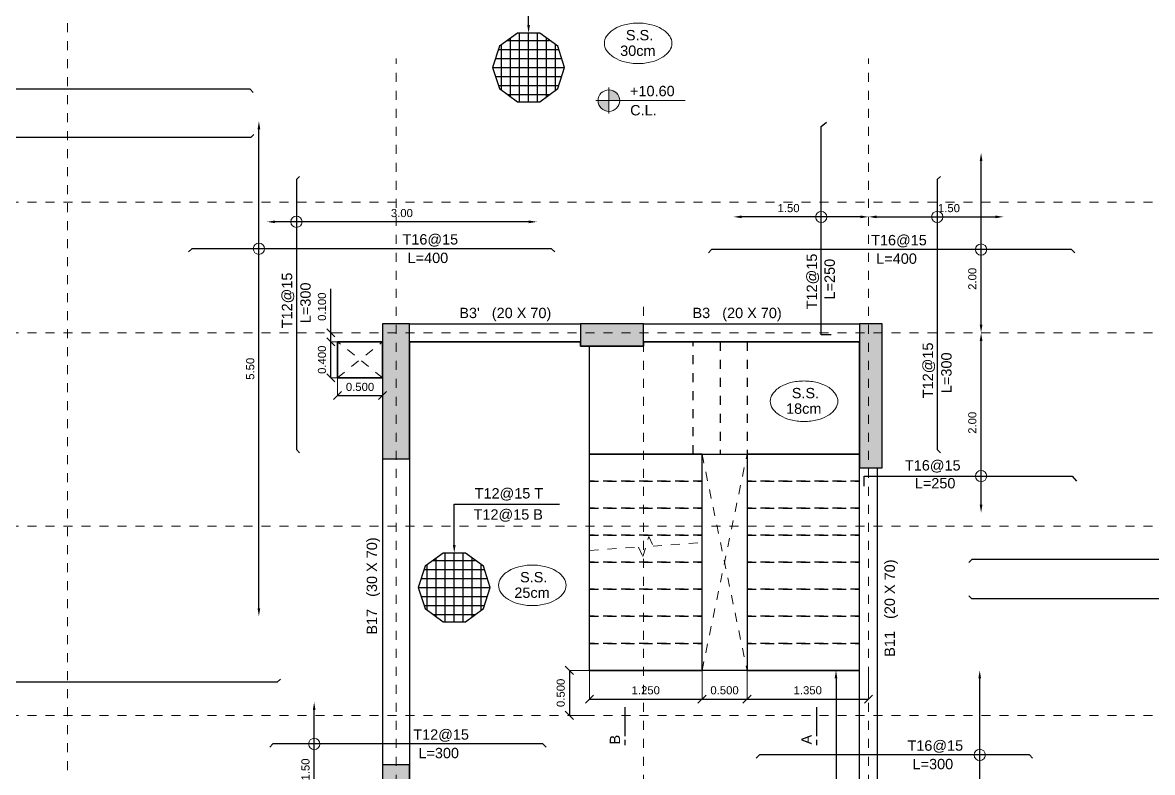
# Model space of a CAD drawing. Header units: inches. Extents: x -11.3 to 41.3, y -1.9 to 32.
# Drawn here: x 7.35 to 19.9, y 8.77 to 17.09 of the extents above; entities that cross this region are included whole.
import ezdxf
from ezdxf import colors
from ezdxf.entities.mleader import LeaderData, LeaderLine
from ezdxf.enums import TextEntityAlignment as Align
from ezdxf.math import Vec2, Vec3

# ---------------------------------------------------------------- set-up
doc = ezdxf.new("R2010")
doc.units = ezdxf.units.IN
doc.header["$MEASUREMENT"] = 0
for name, pattern in [('3RD FLOOR$0$DASHDOT2', [0.5, 0.25, -0.125, 0, -0.125]), ('3RD FLOOR$0$DASHED2', [0.375, 0.25, -0.125]), ('3RD FLOOR$0$HIDDEN', [0.375, 0.25, -0.125]), ('AXES-ROOF$0$CENTER2', [1.125, 0.75, -0.125, 0.125, -0.125])]:
    doc.linetypes.add(name, pattern=pattern)
for name, color, linetype, lineweight in [('3RD FLOOR$0$S-ANNO-DIMS', 4, 'Continuous', 0), ('3RD FLOOR$0$S-ANNO-DIMS @ 50', 4, 'Continuous', 0), ('3RD FLOOR$0$S-CONC-OPEN', 22, 'Continuous', 0), ('3RD FLOOR$0$S-CONC-SECT', 10, 'Continuous', 13), ('3RD FLOOR$0$S-SLAB-EDGE', 2, 'Continuous', 30), ('AXES-ROOF$0$S-AXIS-PLAN', 20, 'AXES-ROOF$0$CENTER2', 18), ('COL - 3RD$0$S-CONC-PATH', 253, 'Continuous', 5)]:
    doc.layers.add(name, color=color, linetype=linetype, lineweight=lineweight)
for name, color, linetype in [('Beam20X70', 30, 'Continuous'), ('Beam30X70', 52, 'Continuous'), ('Columns', 4, 'Continuous'), ('Opening', 40, 'Continuous'), ('Slab250', 232, 'Continuous')]:
    doc.layers.add(name, color=color, linetype=linetype)
doc.styles.add('3RD FLOOR$0$DMA-T-S', font='sanss___.ttf', dxfattribs={"height": 0.0023})
doc.styles.add('3RD FLOOR$0$DMA-TXT-DIM', font='sanss___.ttf', dxfattribs={"height": 0.0018})
doc.styles.add('3RD FLOOR$0$Standard', font='arial.ttf')
doc.dimstyles.new('3RD FLOOR$0$DMA-DIM', dxfattribs={"dimtxt": 0.0018, "dimasz": 0.0018, "dimexe": 0, "dimexo": 0, "dimgap": 0.001, "dimtad": 1, "dimdec": 3, "dimlfac": -1, "dimrnd": 0.001, "dimzin": 1, "dimdsep": 46, "dimtxsty": '3RD FLOOR$0$DMA-TXT-DIM', "dimblk": '3RD FLOOR$0$_Oblique', "dimcen": 0.003, "dimclrd": 256, "dimclre": 256, "dimclrt": 2, "dimadec": 3, "dimazin": 0, "dimtfac": 1, "dimtdec": 3, "dimtofl": 0, "dimtmove": 0, "dimatfit": 3, "dimfxl": 0.05, "dimtolj": 1, "dimtzin": 0, "dimlwe": -1, "dimarcsym": 0})

# ---------------------------------------------------------------- blocks, each defined once
blk = doc.blocks.new('*U4')
at = {"layer": '3RD FLOOR$0$S-ANNO-DIMS'}
h = blk.add_hatch(color=256, dxfattribs=at)
h.paths.add_polyline_path([(0, 0.0024), (0, 0), (0.0024, 0, 0.414214)])
h.paths.add_polyline_path([(0, 0), (-0.0024, 0, 0.414214), (0, -0.0024)])
for p, q in [((0, 0.00288), (0, -0.00288)), ((-0.00288, 0), (0.0024, 0)), ((0.0039, 0), (0, 0)), ((0.0039, 0), (0.01692, 0))]:
    blk.add_line(p, q, dxfattribs=at)
blk.add_circle((0, 0), 0.0024, dxfattribs=at)
at = {"layer": '3RD FLOOR$0$S-ANNO-DIMS', "style": '3RD FLOOR$0$DMA-T-S', "flags": 4}
blk.add_attdef('0.00', (0.0047, 0.00098), '', height=0.0023, dxfattribs=at)
at = {"layer": '3RD FLOOR$0$S-ANNO-DIMS', "style": '3RD FLOOR$0$DMA-T-S'}
blk.add_attdef('FINISHING', (0.00473, -0.00328), '', height=0.0023, dxfattribs=at)
blk = doc.blocks.new('3RD FLOOR$0$ssnot')
at = {"layer": '3RD FLOOR$0$S-ANNO-DIMS'}
blk.add_lwpolyline([(-0.75, 0, 0.152216), (-0.701, -0.158, 0.106943), (-0.53, -0.318, 0.074343), (-0.3, -0.413, 0.060974), (0, -0.45, 0.060974), (0.3, -0.413, 0.074343), (0.53, -0.318, 0.106943), (0.701, -0.158, 0.152216), (0.75, 0, 0.152216), (0.701, 0.158, 0.106943), (0.53, 0.318, 0.074343), (0.3, 0.413, 0.060974), (0, 0.45, 0.060974), (-0.3, 0.413, 0.074343), (-0.53, 0.318, 0.106943), (-0.701, 0.158, 0.152216)], format="xyb", close=True, dxfattribs=at)
blk = doc.blocks.new('3RD FLOOR$0$_Oblique')
at = {"color": 0, "linetype": 'ByBlock', "lineweight": -2}
blk.add_line((0.5, 0.5), (-0.5, -0.5), dxfattribs=at)
blk = doc.blocks.new('*D171')
at = {"layer": '3RD FLOOR$0$S-ANNO-DIMS', "transparency": 16777216}
for p, q in [((14.9, 9.9), (14.9, 9.581)), ((15.4, 9.9), (15.4, 9.581))]:
    blk.add_line(p, q, dxfattribs=at)
at = {"layer": '3RD FLOOR$0$S-ANNO-DIMS', "lineweight": -2, "transparency": 16777216}
blk.add_line((14.9, 9.581), (15.4, 9.581), dxfattribs=at)
at = {"layer": 'Defpoints', "color": 0, "transparency": 16777216}
for p in [(14.9, 9.9), (15.4, 9.9), (15.4, 9.581)]:
    blk.add_point(p, dxfattribs=at)
at = {"layer": '3RD FLOOR$0$S-ANNO-DIMS', "lineweight": -2, "transparency": 16777216, "xscale": 0.09, "yscale": 0.09, "zscale": 0.09, "rotation": 180}
blk.add_blockref('3RD FLOOR$0$_Oblique', (14.9, 9.581), dxfattribs=at)
at = {"layer": '3RD FLOOR$0$S-ANNO-DIMS', "lineweight": -2, "transparency": 16777216, "xscale": 0.09, "yscale": 0.09, "zscale": 0.09}
blk.add_blockref('3RD FLOOR$0$_Oblique', (15.4, 9.581), dxfattribs=at)
at = {"layer": '3RD FLOOR$0$S-ANNO-DIMS', "transparency": 16777216, "insert": (15.15, 9.678), "char_height": 0.09, "attachment_point": 5, "style": '3RD FLOOR$0$DMA-TXT-DIM'}
blk.add_mtext('\\A1;0.500', dxfattribs=at)
blk = doc.blocks.new('*D172')
at = {"layer": '3RD FLOOR$0$S-ANNO-DIMS', "transparency": 16777216}
for p, q in [((15.4, 9.9), (15.4, 9.581)), ((16.75, 9.9), (16.75, 9.581))]:
    blk.add_line(p, q, dxfattribs=at)
at = {"layer": '3RD FLOOR$0$S-ANNO-DIMS', "lineweight": -2, "transparency": 16777216}
blk.add_line((15.4, 9.581), (16.75, 9.581), dxfattribs=at)
at = {"layer": 'Defpoints', "color": 0, "transparency": 16777216}
for p in [(15.4, 9.9), (16.75, 9.9), (16.75, 9.581)]:
    blk.add_point(p, dxfattribs=at)
at = {"layer": '3RD FLOOR$0$S-ANNO-DIMS', "lineweight": -2, "transparency": 16777216, "xscale": 0.09, "yscale": 0.09, "zscale": 0.09, "rotation": 180}
blk.add_blockref('3RD FLOOR$0$_Oblique', (15.4, 9.581), dxfattribs=at)
at = {"layer": '3RD FLOOR$0$S-ANNO-DIMS', "lineweight": -2, "transparency": 16777216, "xscale": 0.09, "yscale": 0.09, "zscale": 0.09}
blk.add_blockref('3RD FLOOR$0$_Oblique', (16.75, 9.581), dxfattribs=at)
at = {"layer": '3RD FLOOR$0$S-ANNO-DIMS', "transparency": 16777216, "insert": (16.075, 9.678), "char_height": 0.09, "attachment_point": 5, "style": '3RD FLOOR$0$DMA-TXT-DIM'}
blk.add_mtext('\\A1;1.350', dxfattribs=at)
blk = doc.blocks.new('*D173')
at = {"layer": '3RD FLOOR$0$S-ANNO-DIMS', "transparency": 16777216}
for p, q in [((13.65, 9.9), (13.65, 9.581)), ((14.9, 9.9), (14.9, 9.581))]:
    blk.add_line(p, q, dxfattribs=at)
at = {"layer": '3RD FLOOR$0$S-ANNO-DIMS', "lineweight": -2, "transparency": 16777216}
blk.add_line((13.65, 9.581), (14.9, 9.581), dxfattribs=at)
at = {"layer": 'Defpoints', "color": 0, "transparency": 16777216}
for p in [(13.65, 9.9), (14.9, 9.9), (14.9, 9.581)]:
    blk.add_point(p, dxfattribs=at)
at = {"layer": '3RD FLOOR$0$S-ANNO-DIMS', "lineweight": -2, "transparency": 16777216, "xscale": 0.09, "yscale": 0.09, "zscale": 0.09, "rotation": 180}
blk.add_blockref('3RD FLOOR$0$_Oblique', (13.65, 9.581), dxfattribs=at)
at = {"layer": '3RD FLOOR$0$S-ANNO-DIMS', "lineweight": -2, "transparency": 16777216, "xscale": 0.09, "yscale": 0.09, "zscale": 0.09}
blk.add_blockref('3RD FLOOR$0$_Oblique', (14.9, 9.581), dxfattribs=at)
at = {"layer": '3RD FLOOR$0$S-ANNO-DIMS', "transparency": 16777216, "insert": (14.275, 9.678), "char_height": 0.09, "attachment_point": 5, "style": '3RD FLOOR$0$DMA-TXT-DIM'}
blk.add_mtext('\\A1;1.250', dxfattribs=at)
blk = doc.blocks.new('*D174')
at = {"layer": '3RD FLOOR$0$S-ANNO-DIMS', "transparency": 16777216}
for p, q in [((13.65, 9.9), (13.426, 9.9)), ((13.65, 9.4), (13.426, 9.4))]:
    blk.add_line(p, q, dxfattribs=at)
at = {"layer": '3RD FLOOR$0$S-ANNO-DIMS', "lineweight": -2, "transparency": 16777216}
blk.add_line((13.426, 9.9), (13.426, 9.4), dxfattribs=at)
at = {"layer": 'Defpoints', "color": 0, "transparency": 16777216}
for p in [(13.65, 9.9), (13.426, 9.4), (13.65, 9.4)]:
    blk.add_point(p, dxfattribs=at)
at = {"layer": '3RD FLOOR$0$S-ANNO-DIMS', "lineweight": -2, "transparency": 16777216, "xscale": 0.09, "yscale": 0.09, "zscale": 0.09}
for p, rotation in [((13.426, 9.9), 90), ((13.426, 9.4), 270)]:
    blk.add_blockref('3RD FLOOR$0$_Oblique', p, dxfattribs=dict(at, rotation=rotation))
at = {"layer": '3RD FLOOR$0$S-ANNO-DIMS', "transparency": 16777216, "insert": (13.33, 9.65), "char_height": 0.09, "attachment_point": 5, "rotation": 90, "style": '3RD FLOOR$0$DMA-TXT-DIM'}
blk.add_mtext('\\A1;0.500', dxfattribs=at)
blk = doc.blocks.new('*D341')
at = {"layer": '3RD FLOOR$0$S-ANNO-DIMS', "lineweight": -2, "transparency": 16777216}
blk.add_line((9.976, 10.59), (9.976, 15.91), dxfattribs=at)
at = {"layer": '3RD FLOOR$0$S-ANNO-DIMS', "transparency": 16777216}
for points in [[(9.961, 15.91), (9.991, 15.91), (9.976, 16)], [(9.961, 10.59), (9.991, 10.59), (9.976, 10.5)]]:
    blk.add_solid(points, dxfattribs=at)
at = {"layer": 'Defpoints', "color": 0, "transparency": 16777216}
for p in [(9.976, 16), (9.976, 16), (9.976, 10.5)]:
    blk.add_point(p, dxfattribs=at)
at = {"layer": '3RD FLOOR$0$S-ANNO-DIMS', "transparency": 16777216, "insert": (9.88, 13.25), "char_height": 0.09, "attachment_point": 5, "rotation": 90, "style": '3RD FLOOR$0$DMA-TXT-DIM'}
blk.add_mtext('\\A1;5.50', dxfattribs=at)
blk = doc.blocks.new('*D340')
at = {"layer": '3RD FLOOR$0$S-ANNO-DIMS', "lineweight": -2, "transparency": 16777216}
blk.add_line((18.001, 13.74), (18.001, 15.557), dxfattribs=at)
at = {"layer": '3RD FLOOR$0$S-ANNO-DIMS', "transparency": 16777216}
blk.add_line((18.097, 13.65), (18.001, 13.65), dxfattribs=at)
for points in [[(17.986, 15.557), (18.016, 15.557), (18.001, 15.647)], [(17.986, 13.74), (18.016, 13.74), (18.001, 13.65)]]:
    blk.add_solid(points, dxfattribs=at)
at = {"layer": 'Defpoints', "color": 0, "transparency": 16777216}
for p in [(18.001, 15.647), (18.001, 15.647), (18.097, 13.65)]:
    blk.add_point(p, dxfattribs=at)
at = {"layer": '3RD FLOOR$0$S-ANNO-DIMS', "transparency": 16777216, "insert": (17.904, 14.249), "char_height": 0.09, "attachment_point": 5, "rotation": 90, "style": '3RD FLOOR$0$DMA-TXT-DIM'}
blk.add_mtext('\\A1;2.00', dxfattribs=at)
blk = doc.blocks.new('*D337')
at = {"layer": '3RD FLOOR$0$S-ANNO-DIMS', "lineweight": -2, "transparency": 16777216}
blk.add_line((17.986, 6.986), (17.986, 9.81), dxfattribs=at)
at = {"layer": '3RD FLOOR$0$S-ANNO-DIMS', "transparency": 16777216}
for points in [[(17.971, 9.81), (18.001, 9.81), (17.986, 9.9)], [(17.971, 6.986), (18.001, 6.986), (17.986, 6.896)]]:
    blk.add_solid(points, dxfattribs=at)
at = {"layer": 'Defpoints', "color": 0, "transparency": 16777216}
for p in [(17.986, 9.9), (17.986, 9.9), (17.986, 6.896)]:
    blk.add_point(p, dxfattribs=at)
at = {"layer": '3RD FLOOR$0$S-ANNO-DIMS', "transparency": 16777216, "insert": (17.89, 8.113), "char_height": 0.09, "attachment_point": 5, "rotation": 90, "style": '3RD FLOOR$0$DMA-TXT-DIM'}
blk.add_mtext('\\A1;3.00', dxfattribs=at)
blk = doc.blocks.new('*D336')
at = {"layer": '3RD FLOOR$0$S-ANNO-DIMS', "lineweight": -2, "transparency": 16777216}
blk.add_line((10.59, 8.14), (10.59, 9.458), dxfattribs=at)
at = {"layer": '3RD FLOOR$0$S-ANNO-DIMS', "transparency": 16777216}
for points in [[(10.575, 9.458), (10.605, 9.458), (10.59, 9.548)], [(10.575, 8.14), (10.605, 8.14), (10.59, 8.05)]]:
    blk.add_solid(points, dxfattribs=at)
at = {"layer": 'Defpoints', "color": 0, "transparency": 16777216}
for p in [(10.59, 9.548), (10.59, 9.548), (10.59, 8.05)]:
    blk.add_point(p, dxfattribs=at)
at = {"layer": '3RD FLOOR$0$S-ANNO-DIMS', "transparency": 16777216, "insert": (10.494, 8.799), "char_height": 0.09, "attachment_point": 5, "rotation": 90, "style": '3RD FLOOR$0$DMA-TXT-DIM'}
blk.add_mtext('\\A1;1.50', dxfattribs=at)
blk = doc.blocks.new('*D334')
at = {"layer": '3RD FLOOR$0$S-ANNO-DIMS', "lineweight": -2, "transparency": 16777216}
blk.add_line((16.84, 14.937), (18.16, 14.937), dxfattribs=at)
at = {"layer": '3RD FLOOR$0$S-ANNO-DIMS', "transparency": 16777216}
for points in [[(16.84, 14.952), (16.84, 14.922), (16.75, 14.937)], [(18.16, 14.952), (18.16, 14.922), (18.25, 14.937)]]:
    blk.add_solid(points, dxfattribs=at)
at = {"layer": 'Defpoints', "color": 0, "transparency": 16777216}
for p in [(16.75, 14.937), (18.25, 14.937), (18.25, 14.937)]:
    blk.add_point(p, dxfattribs=at)
at = {"layer": '3RD FLOOR$0$S-ANNO-DIMS', "transparency": 16777216, "insert": (17.644, 15.034), "char_height": 0.09, "attachment_point": 5, "style": '3RD FLOOR$0$DMA-TXT-DIM'}
blk.add_mtext('\\A1;1.50', dxfattribs=at)
blk = doc.blocks.new('*D333')
at = {"layer": '3RD FLOOR$0$S-ANNO-DIMS', "lineweight": -2, "transparency": 16777216}
blk.add_line((16.66, 14.937), (15.34, 14.937), dxfattribs=at)
at = {"layer": '3RD FLOOR$0$S-ANNO-DIMS', "transparency": 16777216}
for points in [[(15.34, 14.952), (15.34, 14.922), (15.25, 14.937)], [(16.66, 14.952), (16.66, 14.922), (16.75, 14.937)]]:
    blk.add_solid(points, dxfattribs=at)
at = {"layer": 'Defpoints', "color": 0, "transparency": 16777216}
for p in [(15.25, 14.937), (15.25, 14.937), (16.75, 14.937)]:
    blk.add_point(p, dxfattribs=at)
at = {"layer": '3RD FLOOR$0$S-ANNO-DIMS', "transparency": 16777216, "insert": (15.862, 15.034), "char_height": 0.09, "attachment_point": 5, "style": '3RD FLOOR$0$DMA-TXT-DIM'}
blk.add_mtext('\\A1;1.50', dxfattribs=at)
blk = doc.blocks.new('*D332')
at = {"layer": '3RD FLOOR$0$S-ANNO-DIMS', "lineweight": -2, "transparency": 16777216}
blk.add_line((12.975, 14.882), (10.155, 14.882), dxfattribs=at)
at = {"layer": '3RD FLOOR$0$S-ANNO-DIMS', "transparency": 16777216}
for points in [[(10.155, 14.897), (10.155, 14.867), (10.065, 14.882)], [(12.975, 14.897), (12.975, 14.867), (13.065, 14.882)]]:
    blk.add_solid(points, dxfattribs=at)
at = {"layer": 'Defpoints', "color": 0, "transparency": 16777216}
for p in [(10.065, 14.882), (10.065, 14.882), (13.065, 14.882)]:
    blk.add_point(p, dxfattribs=at)
at = {"layer": '3RD FLOOR$0$S-ANNO-DIMS', "transparency": 16777216, "insert": (11.565, 14.979), "char_height": 0.09, "attachment_point": 5, "style": '3RD FLOOR$0$DMA-TXT-DIM'}
blk.add_mtext('\\A1;3.00', dxfattribs=at)
blk = doc.blocks.new('3RD FLOOR$0$SN')
for p, q in [((0.187, 0), (0, 0)), ((1.312, 0), (0.312, 0))]:
    blk.add_line(p, q)
blk = doc.blocks.new('*D320')
at = {"layer": '3RD FLOOR$0$S-ANNO-DIMS', "lineweight": -2, "transparency": 16777216}
blk.add_line((18.001, 11.74), (18.001, 13.56), dxfattribs=at)
at = {"layer": '3RD FLOOR$0$S-ANNO-DIMS', "transparency": 16777216}
for points in [[(17.986, 13.56), (18.016, 13.56), (18.001, 13.65)], [(17.986, 11.74), (18.016, 11.74), (18.001, 11.65)]]:
    blk.add_solid(points, dxfattribs=at)
at = {"layer": 'Defpoints', "color": 0, "transparency": 16777216}
for p in [(18.001, 13.65), (18.001, 13.65), (18.001, 11.65)]:
    blk.add_point(p, dxfattribs=at)
at = {"layer": '3RD FLOOR$0$S-ANNO-DIMS', "transparency": 16777216, "insert": (17.904, 12.65), "char_height": 0.09, "attachment_point": 5, "rotation": 90, "style": '3RD FLOOR$0$DMA-TXT-DIM'}
blk.add_mtext('\\A1;2.00', dxfattribs=at)
blk = doc.blocks.new('*D316')
at = {"layer": '3RD FLOOR$0$S-ANNO-DIMS', "transparency": 16777216}
blk.add_line((16.389, 9.9), (16.389, 9.9), dxfattribs=at)
at = {"layer": '3RD FLOOR$0$S-ANNO-DIMS', "lineweight": -2, "transparency": 16777216}
blk.add_line((16.389, 9.81), (16.389, 8.24), dxfattribs=at)
at = {"layer": '3RD FLOOR$0$S-ANNO-DIMS', "transparency": 16777216}
for points in [[(16.374, 9.81), (16.404, 9.81), (16.389, 9.9)], [(16.374, 8.24), (16.404, 8.24), (16.389, 8.15)]]:
    blk.add_solid(points, dxfattribs=at)
at = {"layer": 'Defpoints', "color": 0, "transparency": 16777216}
for p in [(16.389, 9.9), (16.389, 8.15), (16.389, 8.15)]:
    blk.add_point(p, dxfattribs=at)
blk = doc.blocks.new('*D304')
at = {"layer": '3RD FLOOR$0$S-ANNO-DIMS', "lineweight": -2, "transparency": 16777216}
for p, q in [((10.774, 13.65), (10.774, 14.138)), ((10.774, 13.55), (10.774, 13.65))]:
    blk.add_line(p, q, dxfattribs=at)
at = {"layer": '3RD FLOOR$0$S-ANNO-DIMS', "transparency": 16777216}
for p, q in [((10.85, 13.65), (10.774, 13.65)), ((10.85, 13.55), (10.774, 13.55))]:
    blk.add_line(p, q, dxfattribs=at)
at = {"layer": 'Defpoints', "color": 0, "transparency": 16777216}
for p in [(10.774, 13.65), (10.85, 13.65), (10.85, 13.55)]:
    blk.add_point(p, dxfattribs=at)
at = {"layer": '3RD FLOOR$0$S-ANNO-DIMS', "lineweight": -2, "transparency": 16777216, "xscale": 0.09, "yscale": 0.09, "zscale": 0.09}
for p, rotation in [((10.774, 13.65), 90), ((10.774, 13.55), 270)]:
    blk.add_blockref('3RD FLOOR$0$_Oblique', p, dxfattribs=dict(at, rotation=rotation))
at = {"layer": '3RD FLOOR$0$S-ANNO-DIMS', "transparency": 16777216, "insert": (10.677, 13.939), "char_height": 0.09, "attachment_point": 5, "rotation": 90, "style": '3RD FLOOR$0$DMA-TXT-DIM'}
blk.add_mtext('\\A1;0.100', dxfattribs=at)
blk = doc.blocks.new('*D305')
at = {"layer": '3RD FLOOR$0$S-ANNO-DIMS', "transparency": 16777216}
for p, q in [((10.85, 13.55), (10.774, 13.55)), ((10.85, 13.15), (10.774, 13.15))]:
    blk.add_line(p, q, dxfattribs=at)
at = {"layer": '3RD FLOOR$0$S-ANNO-DIMS', "lineweight": -2, "transparency": 16777216}
blk.add_line((10.774, 13.15), (10.774, 13.55), dxfattribs=at)
at = {"layer": 'Defpoints', "color": 0, "transparency": 16777216}
for p in [(10.774, 13.55), (10.85, 13.55), (10.85, 13.15)]:
    blk.add_point(p, dxfattribs=at)
at = {"layer": '3RD FLOOR$0$S-ANNO-DIMS', "lineweight": -2, "transparency": 16777216, "xscale": 0.09, "yscale": 0.09, "zscale": 0.09}
for p, rotation in [((10.774, 13.55), 90), ((10.774, 13.15), 270)]:
    blk.add_blockref('3RD FLOOR$0$_Oblique', p, dxfattribs=dict(at, rotation=rotation))
at = {"layer": '3RD FLOOR$0$S-ANNO-DIMS', "transparency": 16777216, "insert": (10.677, 13.35), "char_height": 0.09, "attachment_point": 5, "rotation": 90, "style": '3RD FLOOR$0$DMA-TXT-DIM'}
blk.add_mtext('\\A1;0.400', dxfattribs=at)
blk = doc.blocks.new('*D306')
at = {"layer": '3RD FLOOR$0$S-ANNO-DIMS', "transparency": 16777216}
for p, q in [((10.85, 13.15), (10.85, 12.952)), ((11.35, 13.15), (11.35, 12.952))]:
    blk.add_line(p, q, dxfattribs=at)
at = {"layer": '3RD FLOOR$0$S-ANNO-DIMS', "lineweight": -2, "transparency": 16777216}
blk.add_line((10.85, 12.952), (11.35, 12.952), dxfattribs=at)
at = {"layer": 'Defpoints', "color": 0, "transparency": 16777216}
for p in [(10.85, 13.15), (11.35, 13.15), (11.35, 12.952)]:
    blk.add_point(p, dxfattribs=at)
at = {"layer": '3RD FLOOR$0$S-ANNO-DIMS', "lineweight": -2, "transparency": 16777216, "xscale": 0.09, "yscale": 0.09, "zscale": 0.09, "rotation": 180}
blk.add_blockref('3RD FLOOR$0$_Oblique', (10.85, 12.952), dxfattribs=at)
at = {"layer": '3RD FLOOR$0$S-ANNO-DIMS', "lineweight": -2, "transparency": 16777216, "xscale": 0.09, "yscale": 0.09, "zscale": 0.09}
blk.add_blockref('3RD FLOOR$0$_Oblique', (11.35, 12.952), dxfattribs=at)
at = {"layer": '3RD FLOOR$0$S-ANNO-DIMS', "transparency": 16777216, "insert": (11.1, 13.048), "char_height": 0.09, "attachment_point": 5, "style": '3RD FLOOR$0$DMA-TXT-DIM'}
blk.add_mtext('\\A1;0.500', dxfattribs=at)

msp = doc.modelspace()

# ---------------------------------------------------------------- hatches: boundary and pattern name
at = {"layer": 'COL - 3RD$0$S-CONC-PATH'}
for points in [[(11.65, 13.75), (11.35, 13.75), (11.35, 12.25), (11.65, 12.25)], [(14.25, 13.5), (14.25, 13.75), (13.55, 13.75), (13.55, 13.5)], [(16.9, 13.75), (16.65, 13.75), (16.65, 12.15), (16.9, 12.15)], [(11.65, 8.85), (11.35, 8.85), (11.35, 7.95), (11.65, 7.95)]]:
    msp.add_hatch(color=256, dxfattribs=at).paths.add_polyline_path(points)

# ---------------------------------------------------------------- linework, layer by layer
at = {"linetype": 'Continuous'}
for p, q in [((11.65, 13.75), (13.55, 13.75)), ((14.25, 13.75), (16.65, 13.75)), ((11.65, 13.55), (13.55, 13.55)), ((14.25, 13.55), (16.65, 13.55)), ((11.35, 12.25), (11.35, 8.85)), ((11.65, 12.25), (11.65, 8.85)), ((16.65, 8.15), (16.65, 12.15)), ((16.85, 8.15), (16.85, 12.15))]:
    msp.add_line(p, q, dxfattribs=at)
at = {"flags": 128}
for points in [[(13.3725, 16.5964), (13.2961, 16.8315), (13.0961, 16.9768), (12.8489, 16.9768), (12.6489, 16.8315), (12.5725, 16.5964), (12.6489, 16.3613), (12.8489, 16.216), (13.0961, 16.216), (13.2961, 16.3613)], [(12.5466, 10.8206), (12.4702, 11.0557), (12.2702, 11.201), (12.023, 11.201), (11.823, 11.0557), (11.7466, 10.8206), (11.823, 10.5854), (12.023, 10.4401), (12.2702, 10.4401), (12.4702, 10.5854)]]:
    msp.add_lwpolyline(points, close=True, dxfattribs=at)
at = {"layer": '3RD FLOOR$0$S-ANNO-DIMS'}
for centre in [(10.3926, 14.8822), (16.2248, 14.9357), (17.5142, 14.9373), (9.976, 14.5829), (18.0008, 14.5744), (18.0008, 12.0582), (10.5904, 9.0826), (17.9861, 8.9603)]:
    msp.add_circle(centre, 0.0625, dxfattribs=at)
at = {"layer": '3RD FLOOR$0$S-CONC-OPEN', "linetype": '3RD FLOOR$0$DASHED2', "ltscale": 0.01}
for p, q in [((10.85, 13.15), (11.35, 13.55)), ((11.35, 13.15), (10.85, 13.55)), ((14.9, 12.3), (15.4, 9.9)), ((14.9, 9.9), (15.4, 12.3))]:
    msp.add_line(p, q, dxfattribs=at)
at = {"layer": '3RD FLOOR$0$S-CONC-SECT', "linetype": '3RD FLOOR$0$DASHDOT2', "ltscale": 0.007}
msp.add_lwpolyline([(13.65, 11.2308), (14.1957, 11.2696), (14.2433, 11.1628), (14.3076, 11.3877), (14.3553, 11.2809), (14.9, 11.3196)], dxfattribs=at)
at = {"layer": '3RD FLOOR$0$S-SLAB-EDGE', "extrusion": (0, 0, -1)}
for p, q in [((12.8725, 16.216), (12.8725, 16.9768)), ((12.9725, 16.216), (12.9725, 16.9768)), ((13.0725, 16.216), (13.0725, 16.9768)), ((12.6725, 16.3441), (12.6725, 16.8487)), ((12.7382, 16.8964), (13.2068, 16.8964)), ((12.7725, 16.2715), (12.7725, 16.9213)), ((13.1725, 16.2715), (13.1725, 16.9213)), ((13.2725, 16.3441), (13.2725, 16.8487)), ((12.6375, 16.7964), (13.3076, 16.7964)), ((12.5725, 16.5964), (13.3725, 16.5964)), ((12.605, 16.6964), (13.34, 16.6964)), ((12.605, 16.4964), (13.34, 16.4964)), ((12.6375, 16.3964), (13.3076, 16.3964)), ((12.7382, 16.2964), (13.2068, 16.2964)), ((12.0466, 10.4401), (12.0466, 11.201)), ((12.1466, 10.4401), (12.1466, 11.201)), ((12.2466, 10.4401), (12.2466, 11.201)), ((11.8466, 10.5683), (11.8466, 11.0728)), ((11.9123, 11.1206), (12.3809, 11.1206)), ((11.9466, 10.4956), (11.9466, 11.1455)), ((12.3466, 10.4956), (12.3466, 11.1455)), ((12.4466, 10.5683), (12.4466, 11.0728)), ((11.8116, 11.0206), (12.4816, 11.0206)), ((11.7466, 10.8206), (12.5466, 10.8206)), ((11.7791, 10.9206), (12.5141, 10.9206)), ((11.7791, 10.7206), (12.5141, 10.7206)), ((11.8116, 10.6206), (12.4816, 10.6206)), ((11.9123, 10.5206), (12.3809, 10.5206))]:
    msp.add_line(p, q, dxfattribs=at)
at = {"layer": '3RD FLOOR$0$S-SLAB-EDGE'}
msp.add_line((13.65, 9.9), (13.65, 13.5), dxfattribs=at)
at = {"layer": '3RD FLOOR$0$S-SLAB-EDGE', "linetype": '3RD FLOOR$0$HIDDEN', "ltscale": 0.01}
for p, q in [((14.8, 12.3), (14.8, 13.55)), ((15.1, 13.55), (15.1, 12.3)), ((15.4, 13.55), (15.4, 12.3)), ((14.9, 12), (13.65, 12)), ((13.65, 12), (14.9, 12)), ((15.4, 12), (16.65, 12)), ((16.65, 12), (15.4, 12)), ((14.9, 11.7), (13.65, 11.7)), ((13.65, 11.7), (14.9, 11.7)), ((15.4, 11.7), (16.65, 11.7)), ((16.65, 11.7), (15.4, 11.7)), ((14.9, 11.4), (13.65, 11.4)), ((13.65, 11.4), (14.9, 11.4)), ((15.4, 11.4), (16.65, 11.4)), ((16.65, 11.4), (15.4, 11.4)), ((14.9, 11.1), (13.65, 11.1)), ((13.65, 11.1), (14.9, 11.1)), ((15.4, 11.1), (16.65, 11.1)), ((16.65, 11.1), (15.4, 11.1)), ((14.9, 10.8), (13.65, 10.8)), ((13.65, 10.8), (14.9, 10.8)), ((15.4, 10.8), (16.65, 10.8)), ((16.65, 10.8), (15.4, 10.8)), ((14.9, 10.5), (13.65, 10.5)), ((13.65, 10.5), (14.9, 10.5)), ((15.4, 10.5), (16.65, 10.5)), ((16.65, 10.5), (15.4, 10.5)), ((14.9, 10.2), (13.65, 10.2)), ((13.65, 10.2), (14.9, 10.2)), ((15.4, 10.2), (16.65, 10.2)), ((16.65, 10.2), (15.4, 10.2))]:
    msp.add_line(p, q, dxfattribs=at)
at = {"layer": '3RD FLOOR$0$S-SLAB-EDGE', "ltscale": 0.01}
for p, q in [((14.9, 12.3), (13.65, 12.3)), ((13.65, 12.3), (14.9, 12.3)), ((15.4, 12.3), (16.65, 12.3)), ((16.65, 12.3), (15.4, 12.3)), ((14.9, 9.9), (13.65, 9.9)), ((13.65, 9.9), (14.9, 9.9)), ((15.4, 9.9), (16.65, 9.9)), ((16.65, 9.9), (15.4, 9.9))]:
    msp.add_line(p, q, dxfattribs=at)
for points in [[(9.9129, 16.3196), (9.8775, 16.3549), (2.8775, 16.3549), (2.8422, 16.3196)], [(16.3363, 13.6277), (16.2248, 13.6277), (16.2248, 15.9412), (16.2825, 15.9891)], [(10.4279, 15.3866), (10.3926, 15.3513), (10.3926, 12.3513), (10.4279, 12.3159)], [(17.5495, 15.3866), (17.5142, 15.3513), (17.5142, 12.3513), (17.5495, 12.3159)], [(13.2644, 14.5475), (13.229, 14.5829), (9.229, 14.5829), (9.1937, 14.5475)], [(19.0413, 14.539), (19.0059, 14.5744), (15.0059, 14.5744), (14.9706, 14.539)], [(16.7009, 11.9467), (16.7009, 12.0582), (19.0144, 12.0582), (19.0623, 12.0005)], [(23.9354, 11.0967), (23.9, 11.1321), (17.9, 11.1321), (17.8646, 11.0967)], [(13.1671, 9.0472), (13.1317, 9.0826), (10.1317, 9.0826), (10.0964, 9.0472)], [(18.5728, 8.9249), (18.5375, 8.9603), (15.5375, 8.9603), (15.5021, 8.9249)]]:
    msp.add_lwpolyline(points, dxfattribs=at)
at = {"layer": '3RD FLOOR$0$S-SLAB-EDGE', "linetype": 'Continuous'}
for points in [[(9.9213, 15.8532), (9.8859, 15.8178), (2.8859, 15.8178), (2.8506, 15.8532)], [(23.9354, 10.729), (23.9, 10.6936), (17.9, 10.6936), (17.8646, 10.729)], [(10.2154, 9.8028), (10.1801, 9.7675), (3.1801, 9.7675), (3.1447, 9.8028)]]:
    msp.add_lwpolyline(points, dxfattribs=at)
at = {"layer": '3RD FLOOR$0$S-SLAB-EDGE'}
for points in [[(11.35, 13.15), (10.85, 13.15), (10.85, 13.55), (11.35, 13.55)], [(14.9, 12.3), (15.4, 12.3), (15.4, 9.9), (14.9, 9.9)]]:
    msp.add_lwpolyline(points, close=True, dxfattribs=at)
at = {"layer": 'AXES-ROOF$0$S-AXIS-PLAN', "ltscale": 0.01}
for p, q in [((7.85, 31.4902), (7.85, -1.3613)), ((11.5, -1.3613), (11.5, 16.6975)), ((16.75, -1.3613), (16.75, 16.6975)), ((-2.1947, 15.1), (30.7233, 15.1)), ((14.25, -1.3613), (14.25, 13.9663)), ((-2.1947, 13.65), (30.7233, 13.65)), ((-2.1947, 11.5001), (30.7233, 11.5001)), ((-2.1947, 9.4), (30.7233, 9.4))]:
    msp.add_line(p, q, dxfattribs=at)
at = {"layer": 'Beam20X70', "linetype": 'Continuous'}
for p, q in [((11.65, 13.75), (13.55, 13.75)), ((14.25, 13.75), (16.65, 13.75)), ((11.65, 13.55), (13.55, 13.55)), ((16.65, 8.15), (16.65, 12.15)), ((16.85, 8.15), (16.85, 12.15))]:
    msp.add_line(p, q, dxfattribs=at)
at = {"layer": 'Beam30X70', "linetype": 'Continuous'}
for p, q in [((11.35, 12.25), (11.35, 8.85)), ((11.65, 12.25), (11.65, 8.85))]:
    msp.add_line(p, q, dxfattribs=at)
at = {"layer": 'Columns'}
for points in [[(11.65, 13.75), (11.35, 13.75), (11.35, 12.25), (11.65, 12.25)], [(14.25, 13.5), (14.25, 13.75), (13.55, 13.75), (13.55, 13.5)], [(16.9, 13.75), (16.65, 13.75), (16.65, 12.15), (16.9, 12.15)], [(11.65, 8.85), (11.35, 8.85), (11.35, 7.95), (11.65, 7.95)]]:
    msp.add_lwpolyline(points, close=True, dxfattribs=at)
at = {"layer": 'Opening', "linetype": 'Continuous'}
msp.add_lwpolyline([(10.85, 13.15), (11.35, 13.15), (11.35, 13.55), (10.85, 13.55)], close=True, dxfattribs=at)
at = {"layer": 'Opening'}
msp.add_lwpolyline([(11.65, 8.15), (16.65, 8.15), (16.65, 13.55), (14.25, 13.55), (14.25, 13.5), (13.55, 13.5), (13.55, 13.55), (11.65, 13.55)], close=True, dxfattribs=at)
at = {"layer": 'Slab250', "linetype": 'Continuous', "const_width": 0.005}
msp.add_lwpolyline([(16.65, 8.15), (11.65, 8.15), (11.65, 13.55), (13.55, 13.55), (13.55, 13.5), (13.65, 13.5), (13.65, 9.9), (16.65, 9.9)], close=True, dxfattribs=at)

# ---------------------------------------------------------------- block references
at = {"extrusion": (0, 0, -1), "xscale": 0.3199992549406829, "yscale": 0.3199992549406829, "zscale": 0.3199992549406829, "rotation": 89.99999999989618}
for p in [(-14.0432, 9.0698), (-16.1729, 9.0698)]:
    msp.add_blockref('3RD FLOOR$0$SN', p, dxfattribs=at)
at = {"layer": '3RD FLOOR$0$S-ANNO-DIMS', "linetype": 'Continuous', "xscale": 0.5, "yscale": 0.5, "zscale": 0.5}
for p in [(14.1902, 16.8648), (16.0339, 12.8892), (13.0142, 10.8445)]:
    msp.add_blockref('3RD FLOOR$0$ssnot', p, dxfattribs=at)
at = {"layer": '3RD FLOOR$0$S-ANNO-DIMS @ 50', "xscale": 50.00000000000003, "yscale": 50.00000000000003, "zscale": 50.00000000000003}
msp.add_blockref('*U4', (13.8652, 16.2283), dxfattribs=at).add_auto_attribs({'FINISHING': 'C.L.', '0.00': '+10.60'})

# ---------------------------------------------------------------- texts
at = {"style": '3RD FLOOR$0$DMA-T-S'}
for s, p in [('B', (13.9322, 9.1303)), ('A', (16.0618, 9.1303))]:
    msp.add_text(s, height=0.115, rotation=90, dxfattribs=at).set_placement(p, align=Align.MIDDLE_CENTER)
at = {"layer": '3RD FLOOR$0$S-ANNO-DIMS', "style": '3RD FLOOR$0$DMA-T-S'}
for s, rotation, p in [('S.S.', 0, (14.0539, 16.8981)), ('30cm', 0, (13.9902, 16.7253)), ('T12@15', 90, (16.1776, 13.9102)), ('L=250', 90, (16.3759, 14.02)), ('T12@15', 90, (10.3457, 13.6996)), ('L=300', 90, (10.5511, 13.7566)), ('T12@15', 90, (17.4673, 12.9229)), ('L=300', 90, (17.6727, 12.9799)), ('S.S.', 0, (15.8976, 12.9224)), ('18cm', 0, (15.8339, 12.7497)), ('S.S.', 0, (12.8779, 10.8777)), ('25cm', 0, (12.8143, 10.7049))]:
    msp.add_text(s, height=0.115, rotation=rotation, dxfattribs=at).set_placement(p)
for s, p in [('T16@15', (11.5715, 14.6298)), ('T16@15', (16.7793, 14.6213)), ('L=400', (11.6285, 14.4243)), ('L=400', (16.8363, 14.4158)), ('T16@15', (17.1548, 12.1195)), (' T12@15 T', (12.329, 11.8088)), ('L=250', (17.2647, 11.9212)), ('T12@15 B', (12.3618, 11.5738)), ('T12@15', (11.6914, 9.1295)), ('L=300', (11.7483, 8.924)), ('T16@15', (17.183, 9.0072)), ('L=300', (17.2399, 8.8017))]:
    msp.add_text(s, height=0.115, dxfattribs=at).set_placement(p)
at = {"layer": '3RD FLOOR$0$S-SLAB-EDGE', "style": '3RD FLOOR$0$DMA-T-S'}
for s, rotation, p in [("B3'   (20 X 70)", 0, (12.2031, 13.8125)), ('B3   (20 X 70)', 0, (14.7944, 13.8125)), ('B17   (30 X 70)', 90, (11.2888, 10.2966)), ('B11   (20 X 70)', 90, (17.0432, 10.0509))]:
    msp.add_text(s, height=0.115, rotation=rotation, dxfattribs=at).set_placement(p)

# ---------------------------------------------------------------- dimensions: what is measured, and where the dimension line sits
at = {"layer": '3RD FLOOR$0$S-ANNO-DIMS'}
for base, p1, p2, override, picture, middle in [((9.976, 16), (9.976, 10.5), (9.976, 16), {"dimscale": 0, "dimdec": 2, "dimsah": 1, "dimclrt": 256, "dimtix": 0, "dimtofl": 0, "dimtmove": 0, "dimatfit": 3}, '*D341', (9.8797, 13.25)), ((10.7735, 13.65), (10.85, 13.55), (10.85, 13.65), {"dimscale": 0, "dimclrt": 256, "dimtix": 0, "dimtofl": 1, "dimtmove": 0, "dimatfit": 3}, '*D304', (10.6771, 13.9388)), ((10.7735, 13.55), (10.85, 13.15), (10.85, 13.55), {"dimscale": 0, "dimclrt": 256, "dimtix": 0, "dimtofl": 1, "dimtmove": 0, "dimatfit": 3}, '*D305', (10.6771, 13.35)), ((13.426, 9.4), (13.65, 9.9), (13.65, 9.4), {"dimscale": 0, "dimclrt": 256, "dimtix": 0, "dimtofl": 1, "dimtmove": 0, "dimatfit": 3}, '*D174', (13.3296, 9.65)), ((10.5904, 9.5483), (10.5904, 8.05), (10.5904, 9.5483), {"dimscale": 0, "dimdec": 2, "dimsah": 1, "dimclrt": 256, "dimtix": 0, "dimtofl": 0, "dimtmove": 0, "dimatfit": 3}, '*D336', (10.494, 8.7992))]:
    dim = msp.add_linear_dim(base=base, p1=p1, p2=p2, angle=90, dimstyle='3RD FLOOR$0$DMA-DIM', override=override, dxfattribs=at)
    dim.commit()
    dim.dimension.update_dxf_attribs({"geometry": picture, "text_midpoint": middle})
for base, p1, p2, picture, middle in [((18.0008, 15.6474), (18.0971, 13.65), (18.0008, 15.6474), '*D340', (18.0008, 14.2487)), ((18.0008, 13.65), (18.0008, 11.65), (18.0008, 13.65), '*D320', (18.0008, 12.65)), ((17.9861, 9.9), (17.9861, 6.8956), (17.9861, 9.9), '*D337', (17.9861, 8.1128))]:
    dim = msp.add_linear_dim(base=base, p1=p1, p2=p2, angle=90, dimstyle='3RD FLOOR$0$DMA-DIM', override={"dimscale": 0, "dimdec": 2, "dimsah": 1, "dimclrt": 256, "dimtix": 0, "dimtofl": 0, "dimtmove": 0, "dimatfit": 3}, dxfattribs=at)
    dim.commit()
    dim.dimension.update_dxf_attribs({"geometry": picture, "text_midpoint": middle, "dimtype": 128})
for base, p2, picture, middle in [((15.25, 14.9373), (15.25, 14.9373), '*D333', (15.8616, 14.9373)), ((18.25, 14.9373), (18.25, 14.9373), '*D334', (17.6444, 14.9373))]:
    dim = msp.add_linear_dim(base=base, p1=(16.75, 14.9373), p2=p2, dimstyle='3RD FLOOR$0$DMA-DIM', override={"dimscale": 0, "dimdec": 2, "dimsah": 1, "dimclrt": 256, "dimtix": 0, "dimtofl": 0, "dimtmove": 0, "dimatfit": 3}, dxfattribs=at)
    dim.commit()
    dim.dimension.update_dxf_attribs({"geometry": picture, "text_midpoint": middle, "dimtype": 128})
for base, p1, p2, override, picture, middle in [((10.065, 14.8822), (13.065, 14.8822), (10.065, 14.8822), {"dimscale": 0, "dimdec": 2, "dimsah": 1, "dimclrt": 256, "dimtix": 0, "dimtofl": 0, "dimtmove": 0, "dimatfit": 3}, '*D332', (11.565, 14.9786)), ((11.35, 12.9518), (10.85, 13.15), (11.35, 13.15), {"dimscale": 0, "dimclrt": 256, "dimtix": 0, "dimtofl": 1, "dimtmove": 0, "dimatfit": 3}, '*D306', (11.1, 13.0482)), ((14.9, 9.5812), (13.65, 9.9), (14.9, 9.9), {"dimscale": 0, "dimclrt": 256, "dimtix": 0, "dimtofl": 1, "dimtmove": 0, "dimatfit": 3}, '*D173', (14.275, 9.6776)), ((15.4, 9.5812), (14.9, 9.9), (15.4, 9.9), {"dimscale": 0, "dimclrt": 256, "dimtix": 0, "dimtofl": 1, "dimtmove": 0, "dimatfit": 3}, '*D171', (15.15, 9.6776)), ((16.75, 9.5812), (15.4, 9.9), (16.75, 9.9), {"dimscale": 0, "dimclrt": 256, "dimtix": 0, "dimtofl": 1, "dimtmove": 0, "dimatfit": 3}, '*D172', (16.075, 9.6777))]:
    dim = msp.add_linear_dim(base=base, p1=p1, p2=p2, dimstyle='3RD FLOOR$0$DMA-DIM', override=override, dxfattribs=at)
    dim.commit()
    dim.dimension.update_dxf_attribs({"geometry": picture, "text_midpoint": middle})
dim = msp.add_linear_dim(base=(16.3894, 8.15), p1=(16.3894, 9.9), p2=(16.3894, 8.15), angle=90, text=' ', dimstyle='3RD FLOOR$0$DMA-DIM', override={"dimscale": 0, "dimdec": 2, "dimsah": 1, "dimclrt": 256, "dimtix": 0, "dimtofl": 0, "dimtmove": 0, "dimatfit": 3}, dxfattribs=at)
dim.commit()
dim.dimension.update_dxf_attribs({"geometry": '*D316', "text_midpoint": (16.3894, 9.025)})

# ---------------------------------------------------------------- leaders
ml = msp.add_multileader_mtext('Standard', dxfattribs=at)
ml.set_content('', color=256, style='3RD FLOOR$0$Standard')
ml.set_leader_properties(color=256)
ml.build(insert=Vec2(0, 0))
ml.multileader.update_dxf_attribs({"dogleg_length": 0.36, "arrow_head_size": 0.09, "scale": 50})
ctx = ml.context
ctx.base_point, ctx.scale, ctx.char_height, ctx.arrow_head_size, ctx.landing_gap_size, ctx.plane_origin = Vec3(14.379, 17.5211), 50, 0.09, 0.09, 0.045, Vec3(12.9725, 16.9768)
notes = []
notes.append((ctx, [(1, (1, 1, 0), (12.9725, 17.5211), (1, 0), 1.4064, [(0, [(12.9725, 16.9768)], 0, [])])]))
ctx.mtext.insert, ctx.mtext.flow_direction = Vec3(14.424, 17.5661), 5
ml = msp.add_multileader_mtext('Standard', dxfattribs=at)
ml.set_content('', color=256, style='3RD FLOOR$0$Standard')
ml.set_leader_properties(color=256)
ml.build(insert=Vec2(0, 0))
ml.multileader.update_dxf_attribs({"dogleg_length": 0.36, "arrow_head_size": 0.09, "scale": 50})
ctx = ml.context
ctx.base_point, ctx.scale, ctx.char_height, ctx.arrow_head_size, ctx.landing_gap_size, ctx.plane_origin = Vec3(13.3154, 11.7453), 50, 0.09, 0.09, 0.045, Vec3(12.1466, 11.201)
notes.append((ctx, [(1, (1, 1, 0), (12.1466, 11.7453), (1, 0), 1.1688, [(0, [(12.1466, 11.201)], 0, [])])]))
ctx.mtext.insert, ctx.mtext.flow_direction = Vec3(13.3604, 11.7903), 5
for ctx, leaders in notes:
    for number, flags, end, landing, length, lines in leaders:
        leader = LeaderData()
        leader.index, (leader.has_last_leader_line, leader.has_dogleg_vector, leader.attachment_direction) = number, flags
        leader.last_leader_point, leader.dogleg_vector, leader.dogleg_length = Vec3(end), Vec3(landing), length
        for number, points, colour, breaks in lines:
            line = LeaderLine()
            line.index, line.vertices, line.color, line.breaks = number, Vec3.list(points), colors.encode_raw_color(colour), breaks
            leader.lines.append(line)
        ctx.leaders.append(leader)

doc.saveas('drawing.dxf')
